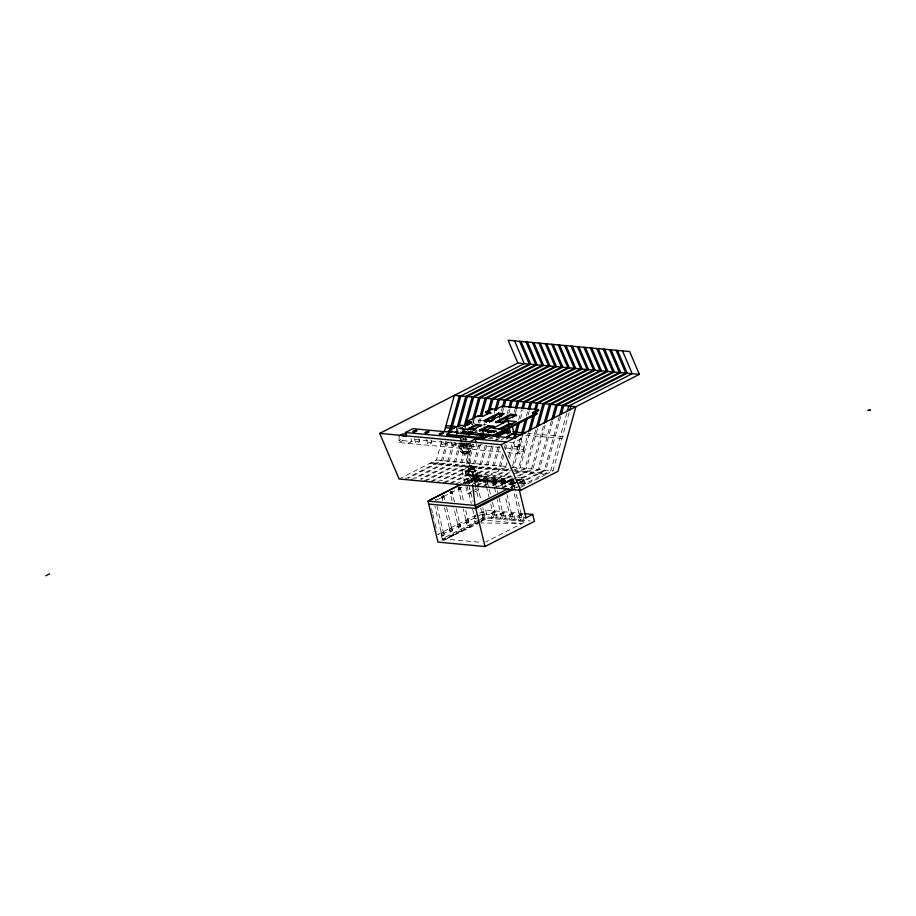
<?xml version="1.0" encoding="UTF-8"?>
<svg xmlns="http://www.w3.org/2000/svg" width="916" height="916" viewBox="0 0 916 916"><rect width="100%" height="100%" fill="white"/><g stroke="black" fill="none" stroke-linecap="round" stroke-linejoin="round"><path stroke-width="0.69" stroke-dasharray="4.58 3.44" d="M500.88 452.023L398.929 442.52L399.227 435.787M398.929 442.52L402.662 440.619L402.719 438.695L398.987 440.596M471.236 431.963L471.225 432.1A2.439 1.5 63 0 1 468.374 431.837L468.294 431.688M486.281 432.97L486.247 433.508A2.439 1.5 63 0 1 486.098 433.955M469.725 442.6C478.289 456.706 452.756 457.37 461.24 442.932M465.557 453.809C461.298 452.401 460.92 446.275 463.416 443.126M463.382 453.603C468.843 454.096 470.698 445.943 467.549 442.394M399.124 478.999L436.451 459.992L441.684 441.134M446.687 441.604L441.455 460.462L405.353 478.85M448.119 441.73L442.886 460.588L407.998 478.358M453.122 442.199L447.89 461.057L410.563 480.076M455.733 432.764L456.855 428.722L464.721 429.467L463.599 433.508M454.554 442.336L449.321 461.195L415.658 478.335M456.786 434.253L458.286 428.86M459.557 442.794L454.325 461.653L420.662 478.805M462.168 433.371L463.29 429.329M460.988 442.932L455.756 461.79L420.868 479.56M465.992 443.401L460.759 462.259L423.421 481.266M468.225 435.318L469.347 431.276M467.412 443.527L462.191 462.385L426.077 480.785M469.656 435.455L471.156 430.062M472.473 425.287L473.996 419.78M472.427 443.997L467.194 462.855L429.856 481.873M475.038 434.573L476.16 430.531L477.58 430.669L476.469 434.699M478.244 423.009L479.766 417.501M473.847 444.134L468.626 462.992L431.287 481.999M479.675 423.135L481.198 417.627M478.85 444.603L473.629 463.462L437.516 481.85M481.095 436.52L482.217 432.478M483.911 426.352L484.679 423.604M480.282 444.729L475.06 463.588L441.397 480.728M482.526 436.657L484.014 431.264M485.285 445.199L480.064 464.057L442.726 483.075M494.159 413.196L494.926 410.437M486.717 445.336L481.495 464.194L444.157 483.201M491.72 445.806L486.499 464.652L450.386 483.041M501.361 411.044L502.117 408.284M493.151 445.932L487.93 464.79L451.817 483.179M502.403 412.555L503.548 408.421M498.155 446.401L492.934 465.259L455.595 484.266M507.029 414.398L508.552 408.891M499.586 446.539L494.365 465.385L461.927 481.908M508.838 413.15L509.983 409.017M502.724 453.741L499.369 465.855L463.256 484.243M504.224 448.348L505.334 444.306M514.231 412.234L515.376 408.112M503.777 455.218L500.8 465.992L467.137 483.133M505.277 449.825L506.766 444.443M515.273 413.746L516.418 409.624M506.914 462.42L505.804 466.462L473.366 482.972M508.414 457.027L512.513 442.21M518.754 419.723L521.422 410.082M509.468 458.504L514.323 440.997M520.563 418.475L522.853 410.219M512.605 465.706L520.448 437.424M526.334 416.196L527.856 410.689M528.143 414.948L529.288 410.826M529.62 433.44L520.093 467.79L514.872 470.446L547.757 473.515L552.978 470.858L569.374 411.731M535.768 429.776L525.097 468.259L488.995 486.648M537.577 428.539L526.528 468.385L514.918 474.305M543.348 426.249L531.532 468.855L517.471 476.022M545.157 425.013L532.963 468.992L517.677 476.778M551.306 421.349L537.967 469.45L516.555 480.362M552.737 421.475L539.398 469.587L516.761 481.118M559.264 416.436L544.402 470.057L507.075 489.064M560.695 416.574L545.833 470.183L519.521 483.591M566.844 412.91L550.837 470.652L520.849 485.927M494.079 431.528C499.071 430.474 491.331 432.238 495.144 430.543M466.622 431.642L463.805 432.478L465.969 431.528M441.718 497.995C446.413 495.27 441.168 500.949 441.26 495.831M452.103 500.857L450.088 492.556L451.657 491.949L454.508 501.796M452.16 492.11L450.088 492.556M460.05 487.759L458.298 488.434L459.592 487.781M461 488.789C455.859 490.129 462.465 488.926 460.53 486.808M441.936 535.482L444.008 535.047L441.936 535.482L434.917 506.434M449.435 529.047L451.84 528.337L453.546 535.345L452.286 535.997L451.107 535.975L449.401 528.967L451.874 528.429M474.076 481.759L476.412 481.072L474.076 481.759L473.503 479.515L475.896 478.999L477.099 484.152M450.203 531.326L452.275 530.879L450.203 531.326L444.512 507.796M474.03 480.453L476.091 480.007L474.053 480.522L478.713 499.815M475.931 479.091L473.446 479.629M451.073 535.883L453.546 535.345M457.691 524.868L460.095 524.158L461.801 531.165L460.863 531.727L459.328 531.704L457.656 524.788L460.13 524.25M458.458 527.147L460.53 526.7L458.458 527.147L453.775 507.773M486.087 484.885L484.095 476.675L485.663 476.068L490.472 494.022M459.328 531.704L461.801 531.165M465.832 520.597L468.282 519.979L469.988 526.986L468.717 527.627L467.538 527.605L465.832 520.597L468.316 520.059M486.167 476.228L484.095 476.675M466.645 522.956L468.706 522.509L466.668 523.025L463.29 509.113M468.671 522.601L465.694 510.063M467.504 527.513L469.988 526.986M477.385 523.368C474.488 525.108 472.816 515.811 475.118 515.868M494.09 486.19L492.11 477.98L493.678 477.373L497.823 492.579M476.263 518.811L474.98 518.788L476.309 518.204M493.312 478.885C495.052 476.309 497.972 480.614 494.995 480.98C492.075 480.843 493.587 478.415 495.785 478.358M494.182 477.534L492.11 477.98M493.816 480.946L496.266 480.327M475.839 523.345L477.431 522.635M481.484 512.72L483.923 512.101L481.484 512.72L483.19 519.727L485.251 519.452L482.789 507.682M482.4 515.044L484.461 514.597L482.4 515.044L480.728 508.117M503.033 487.014C496.919 476.274 505.792 474.431 505.094 486.579M483.156 519.635L485.64 519.109M503.113 478.37L501.041 478.805M492.705 512.25L494.766 511.804L492.705 512.25L490.713 504.04M512.639 487.163L510.968 480.247L512.536 479.64L521.399 514.391L520.62 514.861L519.338 514.838L513.979 492.705M511.22 480.637C512.674 477.969 515.96 482.125 512.868 482.64C510.029 482.732 511.494 480.087 513.658 480.018M511.655 482.526L514.139 481.999M513.04 479.801L510.968 480.247M500.72 513.555L502.781 513.109L500.72 513.555L497.411 499.873M509.685 514.46L511.723 513.945L509.685 514.46L505.014 495.224M511.678 514.036L507.086 494.789M519.338 514.838L521.399 514.391M463.748 438.718L463.519 439.188A2.118 1.557 -84.7 0 0 463.382 439.726M484.369 478.049C489.373 474.82 485.411 484.427 484.404 478.141M484.85 480.018L487.323 479.503M486.854 477.522L484.518 478.198M502.277 479.801C503.537 477.282 506.995 480.889 504.235 481.736C501.27 482.32 502.289 479.171 504.727 479.194M502.724 481.69L505.151 481.072M441.329 533.032L443.779 532.436L445.474 539.444L444.18 540.085L443.023 540.051L441.329 533.032L443.802 532.528M443.023 540.051L445.474 539.444M473.927 423.684L475.038 423.055M464.183 442.737L464.595 444.42L462.214 444.443A4.248 3.126 -84.7 0 0 462.66 451.004A4.248 3.126 -84.7 0 0 467.32 448.588A4.248 3.126 -84.7 0 0 464.801 443.115M464.595 444.42L464.389 444.649A4.248 3.126 -84.7 0 0 464.836 451.199A4.248 3.126 -84.7 0 0 469.496 448.794A4.248 3.126 -84.7 0 0 466.977 443.31L464.664 443.115M465.225 484.014L468.923 480.144L477.385 475.954L483.224 476.503L469.244 483.43M468.374 484.301L472.084 480.431L477.522 480.499L468.923 480.144L462.729 483.316M466.244 483.144L468.637 482.629L468.03 483.179M480.499 522.177L483.316 519.979L521.868 523.574L480.969 522.933M478.541 477.683L476.732 477.511L474.019 466.267L465.11 470.778L467.847 482.022L469.656 482.194L478.541 477.683L475.839 466.427L470.549 469.106L468.729 468.946L464.996 453.535L468.74 452.928M465.843 453.271L468.385 452.893L472.118 468.316L468.729 468.946M482.343 436.268L483.259 435.924M441.993 496.541L443.905 496.289L441.97 496.861M454.153 432.489L456.5 431.287L485.457 433.989M507.911 452.687L516.349 453.466L523.826 449.664L521.193 438.798L518.387 438.535M465.225 433.783L469.015 431.86L486.007 433.44M493.907 440.779L497.17 439.108L495.407 438.947M495.762 440.436L499.541 438.501M464.893 482.663L461.95 470.492L466.954 470.939L470.549 469.106L466.576 452.733M463.324 483.11L472.164 478.621L514.46 482.56L514.929 484.541L478.473 481.14L477.992 479.16M516.544 481.495L519.681 479.904L524.467 480.35L525.189 483.316L521.387 485.251M519.246 483.007L524.467 480.35M490.758 513.429L494.102 511.735L495.888 511.895L497.079 516.842L493.747 518.536L492.545 513.601L490.758 513.429L491.961 518.376L495.293 516.67L497.079 516.842M499.701 514.265L503.033 512.571L504.819 512.731L506.021 517.677L502.678 519.372L501.487 514.437L499.701 514.265L500.892 519.212L504.235 517.506L506.021 517.677M501.487 514.437L504.819 512.731M517.574 515.937L520.906 514.231L522.692 514.403L523.883 519.338L520.551 521.044L519.361 516.097L517.574 515.937L518.765 520.872L522.097 519.177L520.906 514.231M408.044 443.367L415.509 439.565L468.488 444.512L470.984 443.241M455.378 432.695L485.033 435.008M471.58 424.566L472.324 424.177M466.37 429.318L457.153 434.012L456.5 431.287M463.13 433.909A2.118 0.607 -13.6 0 1 465.362 433.978L464.114 428.367L459.821 427.967L461.011 432.902L468.053 429.318M459.821 433.76L466.049 430.589M467.206 431.905L463.84 433.623L486.041 435.695M465.202 434.035L469.679 431.757M474.225 430.314L468.316 433.325L474.041 433.852L471.797 434.997M466.759 434.47L471.74 431.94M470.481 433.073L472.725 431.928M480.167 436.474L491.377 430.76M461.813 442.909L462.454 445.542L467.423 443.012M460.588 442.966L461.504 446.779L468.225 443.355M488.858 432.764L492.224 431.047M484.804 435.398L488.537 433.497M489.785 432.867L494.766 430.337M493.037 432.97L496.392 431.253L489.453 430.612M461.504 446.779L467.229 447.317L472.828 444.466M462.454 445.542L477.11 446.916L482.079 444.375M501.476 439.691L503.983 438.421M509.594 442.21L513.727 442.6L521.193 438.798M461.95 470.492L470.916 465.923L475.839 466.427M513.727 442.6L514.678 446.55L518.41 444.649L520.357 444.832L523.941 451.92L520.082 451.554L518.41 444.649M514.678 446.55L516.613 446.733L520.357 444.832M514.185 479.503L472.645 475.633L473.08 477.408L476.858 475.484L483.236 476.08L483.705 478.473L514.552 481.358M467.847 482.022L476.732 477.511M473.08 477.408L479.446 478.003L483.236 476.08M436.314 500.205L462.912 486.659M479.446 478.003L479.973 480.179L483.762 478.255L515.376 481.209M473.572 483.728L507.235 466.588L436.451 459.992M482.95 481.335L486.316 479.618L486.556 480.602L488.343 480.774L488.102 479.789L484.736 481.495L482.95 481.335L483.19 482.32L484.976 482.48L488.343 480.774M476.125 485.446L509.101 468.649M483.19 482.32L486.556 480.602M477.557 485.583L508.437 469.851M510.533 468.786L513.658 467.194L522.624 434.871L564.439 438.775M465.889 486.751L467.549 493.621L472.026 491.331M473.148 490.77L476.503 489.052L479.663 489.35L472.942 492.774M483.785 485.423L510.727 471.706M513.441 470.32L518.662 467.652L528.188 433.302L565 436.737M482.766 486.808L510.933 472.461M492.132 483.156L497.033 480.614L497.274 481.61L493.919 483.316L492.132 483.156L491.892 482.16L493.678 482.331L493.919 483.316M492.865 485.537L513.693 474.935M500.823 482.995L504.189 481.289L504.43 482.274L506.216 482.434L505.975 481.45L501.063 483.98L500.823 482.995L502.609 483.167L502.85 484.152L506.216 482.434M494.205 487.873L512.571 478.518M498.075 486.751L516.452 477.396M501.865 487.85L515.33 480.98M503.285 487.976L515.536 481.747M510.006 484.816L514.907 482.285L515.147 483.27L511.792 484.988L510.006 484.816L509.765 483.831L511.552 484.003L511.792 484.988M520.162 481.805L523.941 479.881L523.517 478.095L519.727 480.03L515.571 479.64M510.407 487.507L516.716 484.289M510.945 487.953L518.296 484.209M521.147 484.255L524.948 482.32M514.609 487.862L517.105 486.591M516.315 487.827L520.116 485.892M520.551 487.369L546.268 474.282L514.632 471.328M523.322 513.555L485.686 510.052L437.733 534.463L441.272 534.795L476.274 516.967M477.522 516.338L482.526 513.784L523.231 517.586M441.272 534.795L442.222 538.745L478.473 520.288M479.732 519.647L483.476 517.746L525.601 521.673L485.595 542.043M492.545 513.601L495.888 511.895M441.752 540.188L479.755 520.838M481.026 520.196L487.358 516.967L530.25 520.964M479.572 521.891L445.806 539.089L479.56 522.91M480.82 521.25L483.316 519.979M508.632 515.101L511.975 513.395L513.761 513.567L514.952 518.513L511.62 520.208L510.418 515.261L508.632 515.101L509.834 520.036L513.166 518.341L514.952 518.513M510.418 515.261L513.761 513.567M519.361 516.097L522.692 514.403M443.31 495.751L442.107 496.106M476.011 516.361L474.167 516.429M435.249 499.403L436.085 499.495L435.615 500.376M464.996 453.535L466.817 453.695M515.078 482.778L472.084 480.431L472.416 483.224M449.905 491.926C455.046 489.728 450.477 497.514 449.653 491.8M466.931 452.481L469.095 452.676M464.607 453.66L467.171 453.729M468.339 443.596L470.515 443.802M460.908 443.333L463.084 443.539M468.866 445.061L471.03 445.256M460.21 444.752L462.385 444.947M469.084 446.676L471.248 446.871M459.798 446.332L461.962 446.539M468.981 448.325L471.145 448.531M459.695 447.993L461.859 448.199M516.349 453.466L520.208 453.821L516.613 446.733M468.568 449.916L470.732 450.122M459.912 449.607L462.076 449.813M467.858 451.336L470.034 451.531M460.427 451.061L462.603 451.267M463.965 451.554L466.141 451.76M461.229 452.275L463.393 452.47M462.236 453.134L464.401 453.34M482.663 420.73L473.022 419.826L473.916 423.535M483.408 424.509L486.156 424.761M458.847 426.845L462.591 427.188M489.671 430.474L496.564 431.115M488.411 430.635L492.705 431.035M488.972 431.012L496.094 431.642M458.16 428.23L466.427 428.997M488.491 431.058L495.384 431.699M488.308 431.47L496.632 432.249M485.274 431.379L494.205 432.215M474.522 430.921L477.305 431.184M487.072 432.089L494.148 432.753M453.202 431.585L487.667 434.791M461.011 432.902L466.049 432.925L464.859 427.99M453.317 432.466L483.213 435.134M465.179 434.195L458.092 433.531L456.775 428.093M466.588 434.321L477.923 435.386M479.343 435.512L483.591 435.913M483.785 436.291L481.118 436.039L480.476 433.405M466.862 434.871L469.633 435.123M479.343 436.027L482.125 436.291M489.648 437.379L492.396 437.63M488.32 438.283L493.987 438.821M463.565 439.085L467 439.405M487.438 446.275L500.033 447.443M505.632 447.97L523.826 449.664M402.662 440.619L411.776 441.466L411.112 438.707M512.239 467.057L552.978 470.858M431.23 462.649L512.193 470.206M429.73 463.416L510.693 470.961M472.576 468.935A4.775 3.515 -84.7 0 1 474.282 476.721A4.775 3.515 -84.7 0 1 468.351 475.198A4.775 3.515 -84.7 0 1 472.576 468.935L473.343 469.003A4.775 3.515 -84.7 0 1 475.049 476.789A4.775 3.515 -84.7 0 1 469.106 475.278A4.775 3.515 -84.7 0 1 473.343 469.003M467.904 470.996L471.923 471.397M512.433 477.064L476.435 473.709L476.858 475.484M517.975 477.58L523.517 478.095M518.983 479.411L523.941 479.881M467.32 475.198L470.481 475.496M470.664 475.541L471.706 475.633M518.261 482.663L478.106 478.919L477.385 475.954M519.647 482.789L525.189 483.316M470.893 478.301L471.66 478.37M497.274 481.61L495.487 481.438L495.247 480.453M515.147 483.27L513.361 483.11L513.12 482.125M479.973 480.179L515.719 483.522M501.063 483.98L502.85 484.152M467.549 493.621L470.698 493.907L469.37 488.423M442.222 538.745L481.587 542.421M452.584 493.129L450.134 493.781M483.316 433.085L483.396 433.234A2.439 1.5 63 0 0 485.503 434.47M460.313 487.85L464.023 503.136M519.681 479.904L520.162 481.873M495.911 430.073L496.151 431.07M511.975 513.395L513.166 518.341M491.388 430.119L491.984 432.581M489.167 430.245L489.762 432.718M503.033 512.571L504.235 517.506M499.14 498.052L502.781 513.109M494.422 487.552L495.751 493.026M492.453 502.231L494.766 511.804M494.102 511.735L495.293 516.67M476.469 444.271L477.11 446.916M473.492 432.283L473.732 433.268M486.419 486.247L489.064 497.193M484.736 481.495L484.976 482.48M465.465 426.81L466.061 429.283M485.686 510.052L487.358 516.967M474.064 466.221L479.045 486.82M477.431 485.537L481.118 500.754M462.569 427.429L463.771 432.375M475.038 478.919L475.519 480.9M465.694 440.962L467.229 447.317M474.98 479.652L475.461 481.633M470.916 465.923L475.896 486.522M482.526 513.784L483.476 517.746M469.015 485.137L473.034 501.739M456.122 432.318L456.603 434.299M465.11 470.778L468.053 482.95M466.942 485.583L471.293 503.571M472.633 509.101L474.98 518.788M455.492 442.256L456.145 444.97A2.118 0.607 -13.6 0 1 453.008 446.184A2.118 0.607 -13.6 0 1 453.088 445.084A2.118 0.607 -13.6 0 1 456.145 444.97M451.027 441.775L452.012 445.863M459.317 486.694L459.786 488.675M458.939 487.507L459.42 489.488M458.046 487.335L461.618 502.197M445.359 441.306L446.012 444.031A2.118 0.607 -13.6 0 1 442.875 445.233A2.118 0.607 -13.6 0 1 442.955 444.145A2.118 0.607 -13.6 0 1 446.012 444.031M440.894 440.836L441.878 444.913M456.179 508.712L460.53 526.7M431.058 439.978L431.722 442.691A2.118 0.607 -13.6 0 1 428.585 443.905A2.118 0.607 -13.6 0 1 428.654 442.806A2.118 0.607 -13.6 0 1 431.722 442.691M443.653 495.316L444.913 500.434M446.584 507.361L452.275 530.879M441.833 496.735L442.84 500.88M426.604 439.508L427.589 443.584M436.978 505.987L444.008 535.047M418.91 438.844L419.562 441.558A2.118 0.607 -13.6 0 1 416.425 442.772A2.118 0.607 -13.6 0 1 416.505 441.672A2.118 0.607 -13.6 0 1 419.562 441.558M414.444 438.375L415.429 442.451M431.516 508.746L432.489 512.811M432.821 514.162L434.779 522.28M435.111 523.643L437.081 531.761M464.973 438.501L465.442 440.447M463.519 438.363L463.988 440.31M461.756 441.455L462.42 444.226M466.954 470.939L469.656 482.194M465.717 438.123L466.187 440.161M462.74 439.634A1.592 1.168 -84.7 0 1 462.809 438.421M465.969 438.409A2.118 1.557 -84.7 0 1 466.473 439.829M461 434.012A2.118 0.607 -13.6 0 1 462.706 432.97A2.118 0.607 -13.6 0 1 465.065 432.902A2.118 0.607 -13.6 0 1 463.759 433.932M470.309 431.734A2.118 0.607 -13.6 0 1 467.584 432.363A2.118 0.607 -13.6 0 1 467.114 431.665M492.819 430.531A2.439 1.5 63 0 1 490.495 430.314M468.637 471.419L468.294 471.145A2.118 1.557 -84.7 0 0 466.588 474.786L466.931 475.06A2.118 1.557 -84.7 0 0 468.637 471.419M471.958 474.683A2.118 1.557 -84.7 0 0 471.064 471.293A2.118 1.557 -84.7 0 0 469.29 474.202A2.118 1.557 -84.7 0 0 471.958 474.683M472.851 475.038A2.118 1.557 -84.7 0 0 472.324 471.477A2.118 1.557 -84.7 0 0 470.274 474.041A2.118 1.557 -84.7 0 0 472.851 475.038"/><path stroke-width="1.37" d="M444.294 431.699L454.37 395.369L575.901 406.693L557.993 471.316L520.654 490.335L399.124 478.999L379.693 433.394L517.838 363.045L639.368 374.369L629.658 351.561L508.128 340.237L517.838 363.045M449.676 430.818L459.374 395.827M451.851 428.264L460.805 395.964L524.273 363.641L514.563 340.832M458.847 426.845L467.24 396.559L530.707 364.236L520.998 341.439M464.229 425.929L472.244 397.029L535.711 364.705L526.002 341.897M465.66 426.066L473.675 397.166L537.142 364.843L527.433 342.034M472.564 419.654L478.679 397.636L542.146 365.312L532.436 342.504M474.385 418.406L480.099 397.762L543.577 365.438L533.868 342.63M480.144 416.127L485.114 398.231L548.581 365.908L538.871 343.099M481.576 416.253L486.533 398.368L550.012 366.045L540.291 343.237M485.056 422.23L485.824 419.471M487.346 413.975L491.537 398.826L555.016 366.503L545.295 343.695M486.488 422.356L487.255 419.608M489.533 411.353L492.968 398.964L556.436 366.64L546.726 343.832M491.869 421.452L493.403 415.944M494.926 410.437L497.972 399.433L561.451 367.11L551.73 344.301M493.678 420.204L494.823 416.082M496.358 410.574L499.403 399.559L562.871 367.236L553.161 344.439M499.449 417.925L500.594 413.792M502.506 406.91L504.407 400.029L567.874 367.705L558.165 344.897M499.735 422.184L500.502 419.436M501.258 416.677L502.025 413.929M503.937 407.048L505.838 400.166L569.305 367.843L559.596 345.034M505.117 421.28L506.262 417.146M508.941 407.505L510.842 400.624L574.309 368.301L564.6 345.504M506.548 421.406L508.082 415.898M510.372 407.643L512.273 400.761L575.74 368.438L566.031 345.63M506.834 438.924L507.579 436.222M512.697 417.742L513.464 414.994M515.376 408.112L517.277 401.231L580.744 368.908L571.034 346.099M508.632 437.711L509.376 435.02M516.796 408.25L518.708 401.368L582.175 369.045L572.466 346.237M513.636 438.18L517.609 423.856M521.799 408.708L523.712 401.826L587.179 369.503L577.469 346.695M515.067 438.306L519.418 422.608M523.231 408.845L525.143 401.964L588.61 369.64L578.901 346.832M525.566 418.944L521.193 434.734L511.002 433.783M528.234 409.315L530.146 402.433L593.614 370.11L583.904 347.301M522.624 434.871L527.376 417.707M529.666 409.441L531.578 402.559L595.045 370.236L585.335 347.427M528.566 431.928L533.146 415.417M534.669 409.91L536.581 403.029L600.049 370.705L590.339 347.897M530.375 430.692L538.013 403.166L601.48 370.843L591.77 348.034M536.524 427.028L543.016 403.624L606.507 371.312L596.797 348.504M538.345 425.78L544.447 403.761L607.915 371.438L598.205 348.63M544.104 423.501L549.451 404.231L612.918 371.907L603.209 349.099M545.925 422.253L550.882 404.357L614.35 372.033L604.64 349.236M551.684 419.963L555.886 404.826L619.353 372.503L609.644 349.694M553.493 418.726L557.317 404.964L620.785 372.64L611.075 349.832M559.642 415.062L562.321 405.433L625.788 373.11L616.079 350.301M561.462 413.814L563.752 405.559L627.22 373.236L617.51 350.427M567.222 411.536L568.756 406.028L632.223 373.705L622.514 350.897M569.752 410.357L570.897 406.223M509.09 425.459C507.212 423.845 504.601 427.646 508.895 425.608M503.811 428.184C504.155 426.421 498.602 429.352 502.449 428.711M461.481 483.957L428.001 501.109L437.951 542.123L484.999 546.52L534.406 521.353L532.734 514.437L524.662 513.681M497.445 435.684L505.002 431.837L506.777 431.997M509.342 428.196L510.349 432.398L507.258 433.978L506.124 429.283M460.805 484.404L428.001 501.109L475.072 505.506L507.888 488.789M524.639 517.712L526.036 517.849L532.734 514.437M45.8 575.763L49.533 573.863M402.8 436.119L406.372 436.451L405.422 432.501L412.887 428.699L451.92 432.341M399.227 435.787L402.96 433.886L406.532 434.218M448.657 431.917L448.416 430.932L459.626 425.23L464.63 425.7L472.095 421.898L467.091 421.429L467.332 422.413L471.076 422.768M467.091 421.429L478.289 415.727L483.293 416.185L490.758 412.383L485.755 411.925L485.995 412.91L490.999 413.379M485.755 411.925L491.732 408.88L496.014 409.28L501.991 406.235L538.448 409.635L538.688 410.62L532.723 413.666L532.482 412.681L538.448 409.635M469.324 421.704L466.862 422.963L470.996 423.352M446.733 434.379L483.201 437.779L489.167 434.734L489.407 435.718L483.43 438.764L446.974 435.363L446.733 434.379L452.71 431.333L448.416 430.932M463.336 426.169L468.03 423.776M472.977 429.627L481.942 425.058L476.228 424.532L467.263 429.089L474.706 429.764M498.625 413.116L483.694 420.73L489.407 421.257L504.338 413.654L498.625 413.116L498.865 414.112L503.434 414.536M467.504 430.085L476.457 425.516L481.037 425.94M485.171 421.085L498.865 414.112M473.332 429.833L475.816 428.562M405.422 432.501L460.542 437.642L463.027 436.371M494.331 427.188L488.617 426.65L479.652 431.218L479.411 430.222L488.377 425.665L494.09 426.192L485.137 430.76M495.842 421.864L510.773 414.25L516.498 414.788L501.567 422.39L495.842 421.864L496.083 422.849L511.014 415.246L516.739 415.772M482.835 431.115L485.079 429.97M476.148 442.955L475.198 439.004L478.931 437.104M469.919 441.741L476.137 438.569M498.51 429.18L509.262 423.707L512.834 424.039M493.461 435.134L536.765 413.082L537.005 414.066L493.701 436.119L493.461 435.134L489.167 434.734M506.731 428.94L507.487 428.562L508.197 431.528L505.712 432.787M497.434 435.89L507.212 430.909M496.701 437.138L507.704 431.528L507.178 429.295M506.491 437.138L514.013 433.314L512.216 425.894M379.693 433.394L501.235 444.718L639.368 374.369M475.553 507.475L512.284 488.778M513.784 489.121L475.793 508.472L428.711 504.075M501.647 429.123L503.228 428.482M499.106 432.764L497.697 433.165M506.949 426.432L508.838 426.009M467.778 424.68L466.851 425.516M468.156 424.589L469.393 424.532M532.482 412.681L536.765 413.082M485.423 420.982L490.942 421.497M497.835 422.139L503.353 422.654M445.978 425.642L457.416 426.707L465.809 396.433L529.276 364.11L519.567 341.302M512.823 431.871L525.681 433.073M502.197 431.012L507.704 431.528M468.912 428.367L475.656 428.997M481.06 429.49L487.816 430.119M502.174 431.562L505.002 431.837M506.216 432.009L510.349 432.398M479.411 430.222L487.106 430.921M445.416 427.658L454.347 428.493M487.61 435.661L515.594 438.272M475.198 439.004L506.846 441.959M470.755 429.982L470.675 429.833A2.439 1.5 63 0 0 468.568 428.596M501.235 444.718L520.654 490.335M510.773 414.25L511.014 415.246M509.262 423.707L509.502 424.692L507.773 420.73L492.842 428.345L501.418 429.146L516.361 421.532L507.773 420.73L508.014 421.726M501.991 406.235L502.231 407.219M519.154 489.419L526.036 517.849M496.014 409.28L496.254 410.265M491.732 408.88L491.972 409.864M496.987 433.772L497.983 437.848M489.407 421.257L489.648 422.242M488.377 425.665L488.617 426.65M478.289 415.727L478.53 416.711M483.201 437.779L483.43 438.764M476.228 424.532L476.457 425.516M464.63 425.7L464.87 426.684M460.542 437.642L461.492 441.592M484.999 546.52L475.072 505.506L472.576 484.61M482.846 430.967A2.439 1.5 63 0 1 485.32 430.738M868.173 410.414L870.2 410.059L868.173 410.414M425.951 433.039A2.118 0.607 -13.6 0 0 429.089 431.825A2.118 0.607 -13.6 0 0 426.032 431.94A2.118 0.607 -13.6 0 0 425.951 433.039M440.252 434.367A2.118 0.607 -13.6 0 0 443.39 433.154A2.118 0.607 -13.6 0 0 440.321 433.268A2.118 0.607 -13.6 0 0 440.252 434.367M413.792 431.905A2.118 0.607 -13.6 0 0 416.94 430.692A2.118 0.607 -13.6 0 0 413.872 430.806A2.118 0.607 -13.6 0 0 413.792 431.905"/></g></svg>
